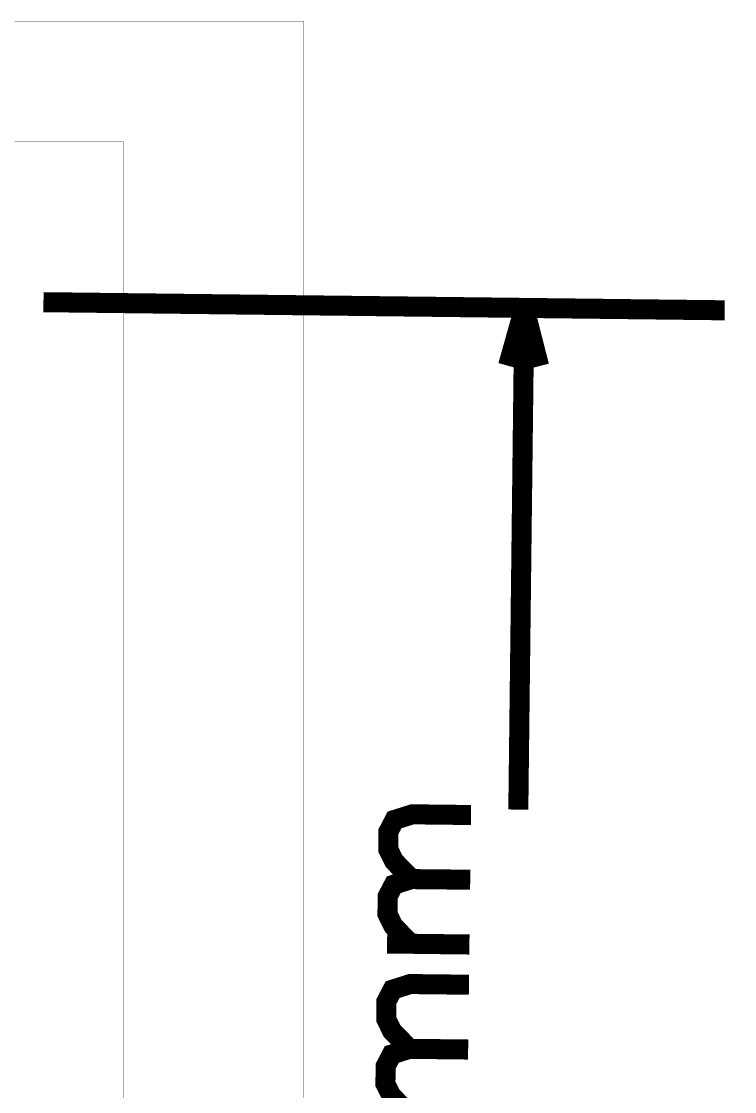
# Model space of a CAD drawing. Header units: millimetres. Extents: x -6.9 to 44.7, y -29.1 to 3.4.
# Drawn here: x 35.66 to 44.7, y -10.13 to 3.43 of the extents above; entities that cross this region are included whole.
import ezdxf

# ---------------------------------------------------------------- set-up
doc = ezdxf.new("R2010")
doc.units = ezdxf.units.MM
doc.header["$MEASUREMENT"] = 0
for name, color, linetype, true_color in [('Bottom-Layer', 7, 'Continuous', 0x0000ff), ('Top-Layer', 7, 'Continuous', 0xff0000), ('Top-Silkscreen-Layer', 7, 'Continuous', 0xffcc00)]:
    doc.layers.add(name, color=color, linetype=linetype, true_color=true_color)

msp = doc.modelspace()

# ---------------------------------------------------------------- linework, layer by layer
at = {"layer": 'Bottom-Layer', "const_width": 0.00508}
msp.add_lwpolyline([(-6.858, -23.241), (-6.858, 3.429), (39.243, 3.429), (39.243, -23.241)], close=True, dxfattribs=at)
at = {"layer": 'Top-Layer', "const_width": 0.00508}
msp.add_lwpolyline([(-3.683, -22.098), (-3.683, 1.905), (36.957, 1.905), (36.957, -22.098)], close=True, dxfattribs=at)
at = {"layer": 'Top-Silkscreen-Layer', "const_width": 0.254}
for points in [[(35.941, -0.127), (44.578, -0.23)], [(42.038, -0.2), (41.832, -0.933)], [(42.038, -0.2), (41.962, -6.558)], [(42.038, -0.2), (42.226, -0.938)], [(40.608, -7.439), (40.387, -7.212), (40.313, -7.062), (40.315, -6.838), (40.393, -6.689), (40.618, -6.618), (41.362, -6.627)], [(40.598, -8.259), (40.377, -8.033), (40.303, -7.882), (40.305, -7.659), (40.383, -7.51), (40.608, -7.439), (41.352, -7.447)], [(40.298, -8.255), (41.342, -8.268)], [(40.582, -9.59), (40.361, -9.364), (40.287, -9.213), (40.29, -8.989), (40.368, -8.84), (40.592, -8.769), (41.336, -8.778)], [(40.572, -10.41), (40.352, -10.184), (40.277, -10.033), (40.28, -9.81), (40.358, -9.661), (40.582, -9.59), (41.326, -9.599)]]:
    msp.add_lwpolyline(points, dxfattribs=at)

doc.saveas('drawing.dxf')
